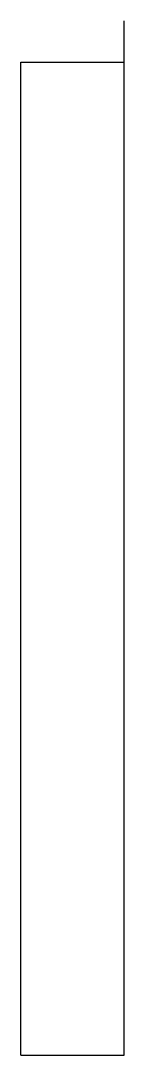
# Model space of a CAD drawing. Extents: x 24928.1 to 24933.1, y 1990.6 to 2040.6.
import ezdxf

# ---------------------------------------------------------------- set-up
doc = ezdxf.new("R2010")
doc.units = 0
doc.layers.get('0').update_dxf_attribs({"linetype": 'CONTINUOUS'})

msp = doc.modelspace()

# ---------------------------------------------------------------- linework, layer by layer
at = {"linetype": 'CONTINUOUS'}
for p, q in [((24933.07, 1990.62), (24933.07, 2040.62)), ((24928.07, 1990.62), (24928.07, 2038.62)), ((24928.07, 2038.62), (24933.07, 2038.62)), ((24933.07, 1990.62), (24933.07, 2038.62)), ((24928.07, 1990.62), (24933.07, 1990.62))]:
    msp.add_line(p, q, dxfattribs=at)

doc.saveas('drawing.dxf')
